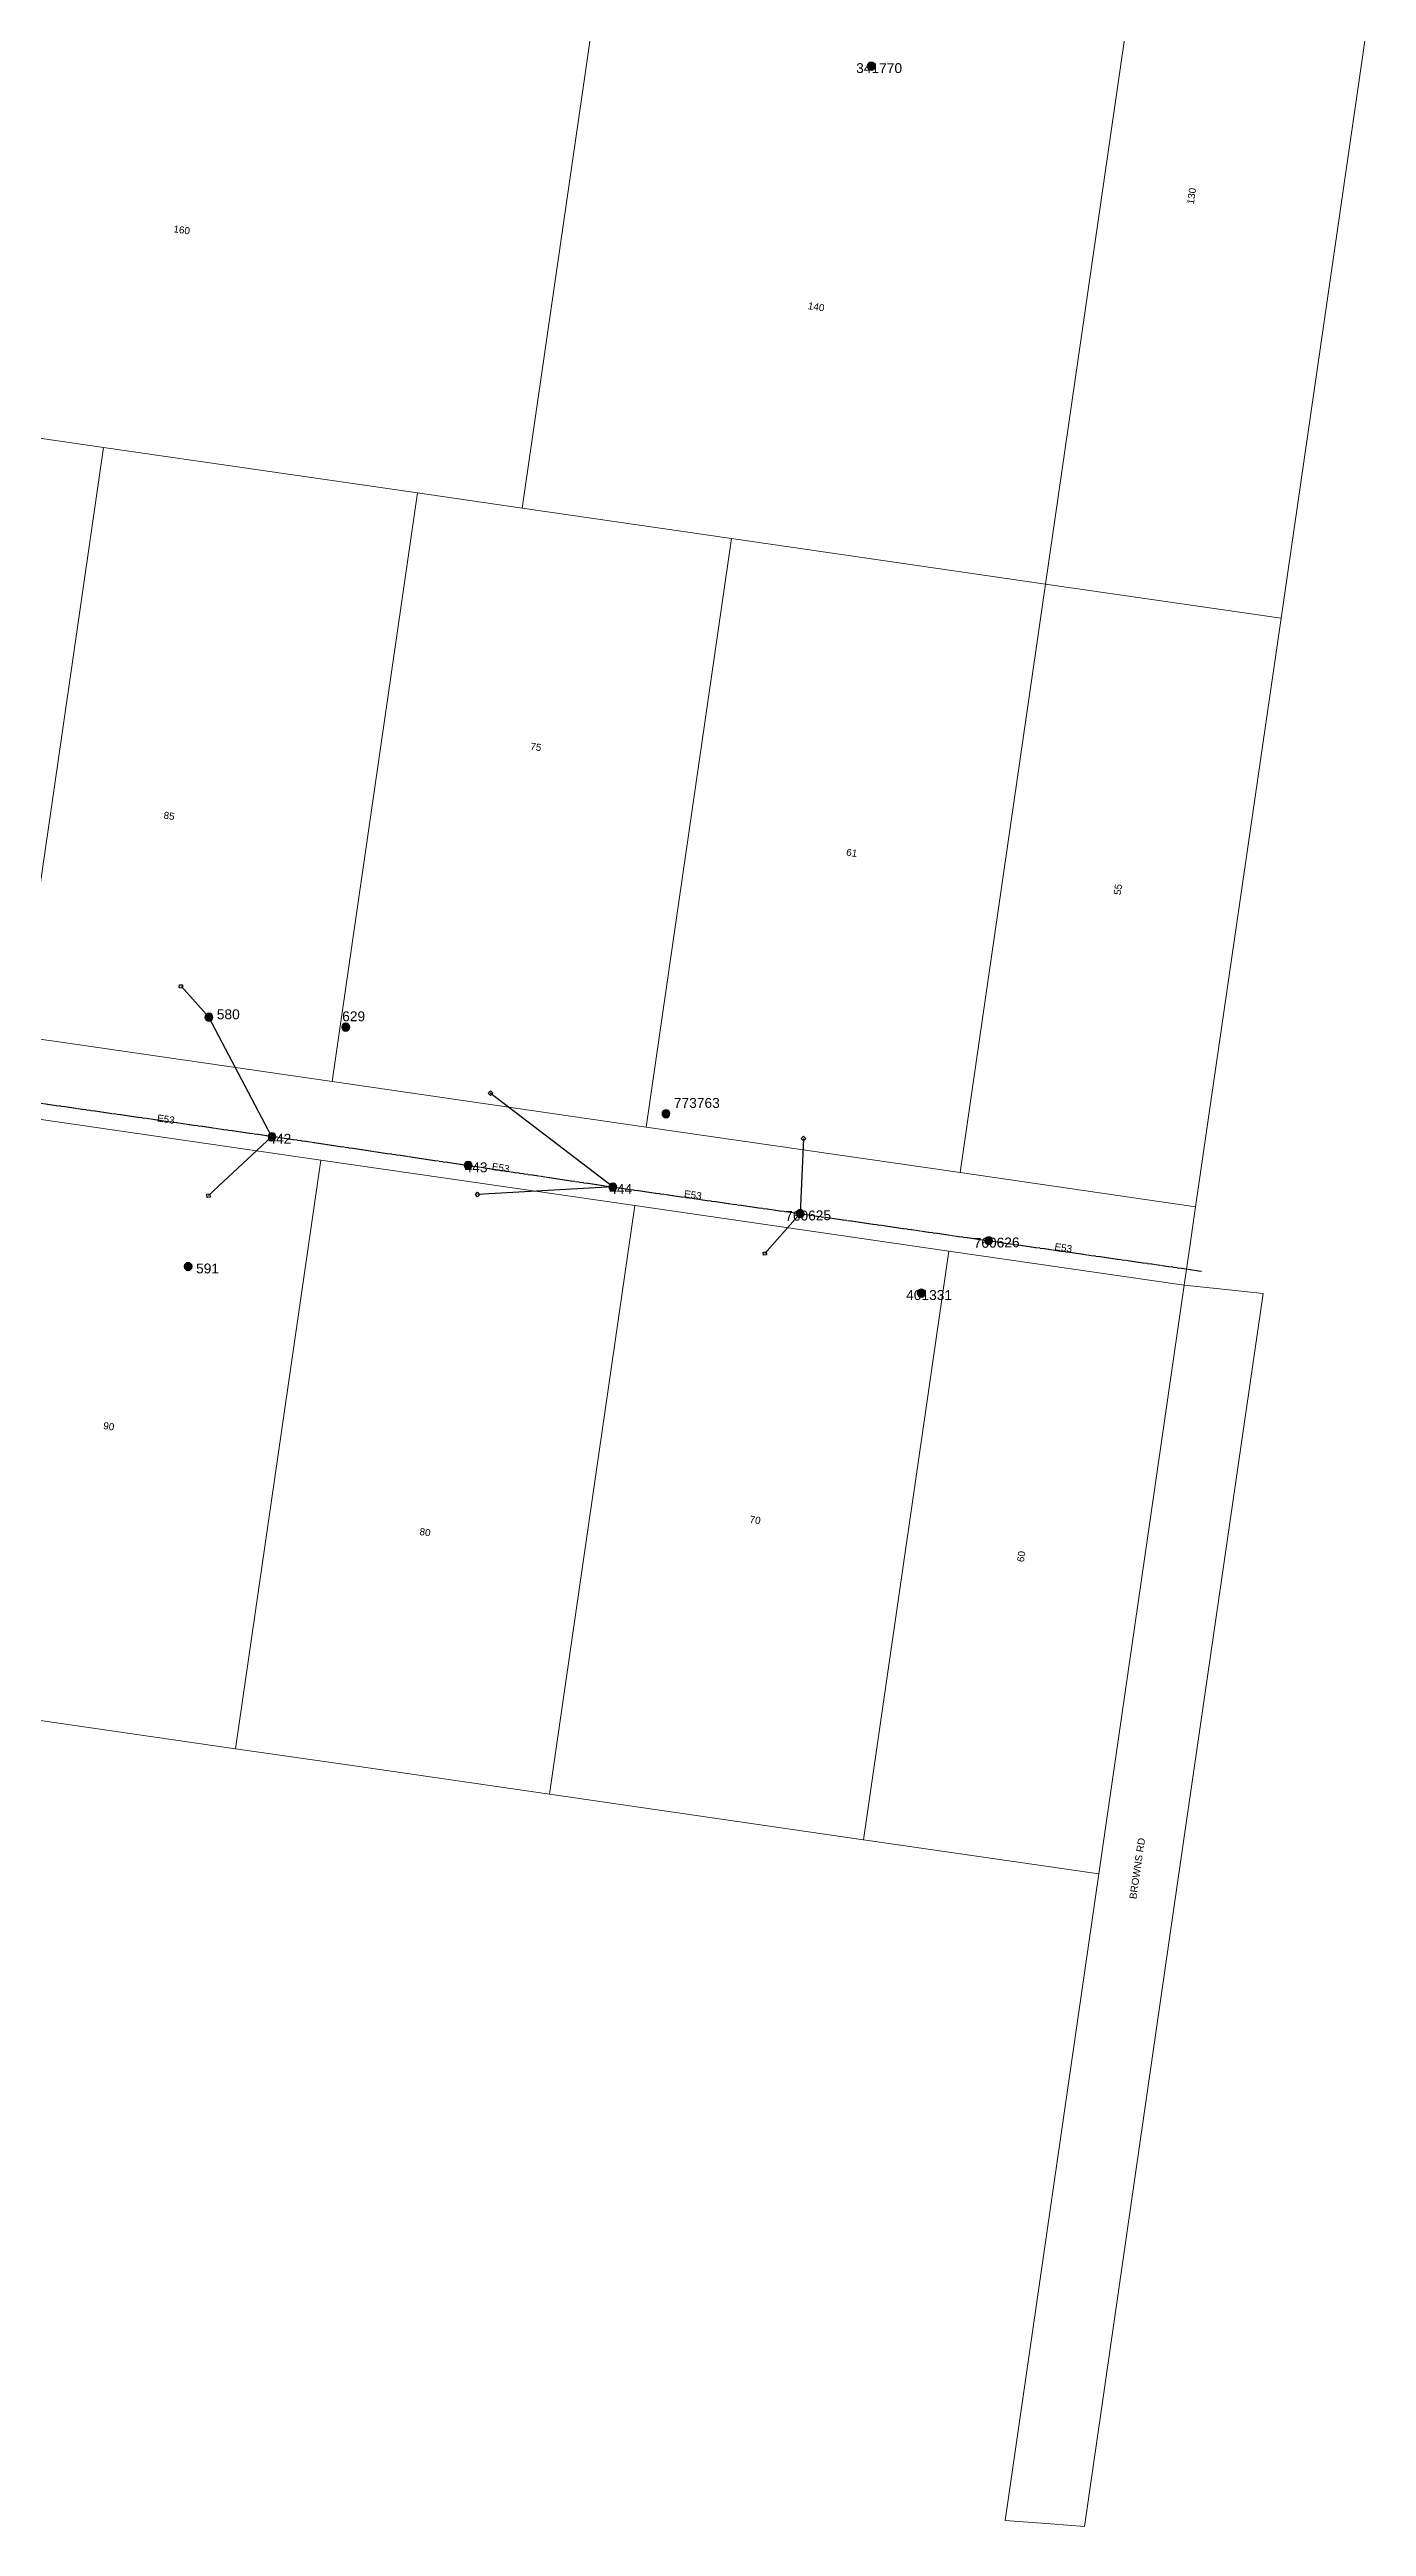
# Model space of a CAD drawing. Header units: metres. Extents: x 368 to 298975, y 411 to 6243625.
# Drawn here: x 297957 to 298291, y 6241084 to 6241712 of the extents above; entities that cross this region are included whole.
import ezdxf
from ezdxf.enums import TextEntityAlignment as Align

# ---------------------------------------------------------------- set-up
doc = ezdxf.new("R2010")
doc.units = ezdxf.units.M
doc.linetypes.add('Cable Exist OH', pattern=[1, 1, 0])
doc.layers.get('0').update_dxf_attribs({"color": 6})
doc.layers.add('Cadastre Land Parcels_SP_EXT', color=250, linetype='Continuous', lineweight=5)
doc.layers.add('Cadastre Roads_SP_EXT', color=250, linetype='Continuous', lineweight=5)
for name, color, linetype in [('Mains_LV_EXT', 7, 'Continuous'), ('Services_SP_EXT', 7, 'Continuous'), ('SupportsOH_SP_TR_HV_LV_SL_EXT', 7, 'Continuous')]:
    doc.layers.add(name, color=color, linetype=linetype)
doc.styles.add('POLE_LABEL', font='arial.ttf')
doc.styles.get("Standard").update_dxf_attribs({"font": 'arial.ttf'})

# ---------------------------------------------------------------- blocks, each defined once
blk = doc.blocks.new('CCP_EXT')
blk.add_wipeout([(0, 0.57), (0.57, 0), (0, -0.57), (-0.57, 0)])
blk.add_lwpolyline([(-0.57, 0), (0, 0.57), (0.57, 0), (0, -0.57), (-0.57, 0)])
at = {"flags": 1}
blk.add_attdef('Z', (0, 0), '', height=0.2, dxfattribs=at)
at = {"flags": 9}
for tag, p in [('CCP_TYPE', (0, 0)), ('CONSTRUCTED_VOLTAGE', (0, -0.2)), ('OPERATING_VOLTAGE', (0, -0.6)), ('ORIENTATION', (0, -0.8)), ('OWNED_BY', (0, -1)), ('STATE', (0, -1.8)), ('NO_PHASES', (0, -0.4)), ('USAGE', (0, -1.2)), ('LEGEND', (0, -1.4)), ('LIFE_SUPPORT', (0, -1.6)), ('NOTES', (0, -2))]:
    blk.add_attdef(tag, text='', height=0.2, dxfattribs=at).set_placement(p, align=Align.MIDDLE_LEFT)
blk = doc.blocks.new('POLE_EXT')
blk.add_hatch(color=256).paths.add_polyline_path([(-1, 0, 1), (1, 0, 1)])
blk.add_lwpolyline([(-1, 0, 1), (1, 0, 1)], format="xyb", close=True)
for tag, height, flags, p in [('pNumber', 2.5, 8, (-17.84, 2.07)), ('OWNED_BY', 0.2, 9, (1.35, -0.4)), ('SPECIAL_USE', 0.2, 9, (1.35, -0.8)), ('STATE', 0.2, 9, (1.35, -1)), ('cLV', 0.2, 9, (1.35, -1.4)), ('hDepth', 0.2, 9, (1.35, -1.6)), ('hDia', 0.2, 9, (1.35, -1.8)), ('cHV', 0.2, 9, (1.35, -2)), ('cLinedev', 0.2, 9, (1.35, -3.4)), ('pExisting', 0.2, 9, (1.35, -3.8)), ('pFooting', 0.2, 9, (1.35, -4.4)), ('pNew', 0.2, 9, (1.35, -4.6)), ('pRelocate', 0.2, 9, (1.35, -5)), ('pRemove', 0.2, 9, (1.35, -5.2)), ('pReplace', 0.2, 9, (1.35, -5.4)), ('pStay', 0.2, 9, (1.35, -5.6)), ('pType', 0.2, 9, (1.35, -5.8)), ('cspan', 0.2, 9, (1.35, -6)), ('STREETNAME', 0.2, 9, (1.35, -6.2)), ('PARENT', 0.2, 9, (1.35, -0.6)), ('USAGE', 0.2, 9, (1.35, -1.2)), ('LBRACKET', 0.2, 9, (1.35, -2.2)), ('LExisting', 0.2, 9, (1.35, -2.4)), ('LANTNUMBER', 0.2, 9, (1.35, -2.6)), ('LOther', 0.2, 9, (1.35, -2.8)), ('LRemove', 0.2, 9, (1.35, -3)), ('LEGEND', 0.2, 9, (1.35, -3.2)), ('LOCATION', 0.2, 9, (1.35, -3.6)), ('PFNUMBER', 0.2, 9, (1.35, -4)), ('NEWPFNUMBER', 0.2, 9, (1.35, -4.2)), ('SUBURB', 0.2, 9, (1.35, -6.4)), ('OPERATED_BY', 0.2, 9, (1.36, -7.01)), ('NOTES', 0.2, 9, (1.35, -6.6)), ('MAINTAINED_BY', 0.2, 9, (1.36, -6.81))]:
    blk.add_attdef(tag, text='', height=height, dxfattribs=dict(flags=flags)).set_placement(p, align=Align.MIDDLE_LEFT)
at = {"style": 'POLE_LABEL'}
for tag, height, flags, p in [('STRUCTURE_PLANT_NUMBER', 0.2, 9, (1.35, 0.03)), ('ASSET_NUM', 2.5, 8, (2, 2)), ('STREET_CODE', 0.2, 9, (1.35, -0.2))]:
    blk.add_attdef(tag, text='', height=height, dxfattribs=dict(at, flags=flags)).set_placement(p, align=Align.MIDDLE_LEFT)
at = {"flags": 1}
blk.add_attdef('Z', (1.35, -7.33), '', height=0.2, dxfattribs=at)

msp = doc.modelspace()

# ---------------------------------------------------------------- linework, layer by layer
at = {"layer": 'Cadastre Land Parcels_SP_EXT', "linetype": 'Continuous'}
for points in [[(297951.14, 6241766.71), (297912.36, 6241772.32), (297890.73, 6241622.96), (297954.74, 6241613.69), (297970.39, 6241611.42), (298050.05, 6241599.88), (298076.6, 6241596.03), (298098.25, 6241745.4), (297951.14, 6241766.71)], [(298231.03, 6241726.16), (298098.25, 6241745.4), (298076.6, 6241596.03), (298129.71, 6241588.33), (298209.37, 6241576.78), (298231.03, 6241726.16)], [(298231.72, 6241726.12), (298231.03, 6241726.16), (298209.37, 6241576.78), (298269.12, 6241568.12), (298290.78, 6241717.49), (298249.89, 6241723.42), (298231.72, 6241726.12)], [(297890.73, 6241622.96), (297858.73, 6241627.98), (297871.66, 6241593.16), (297894.4, 6241538.55), (297910.22, 6241467.99), (297948.75, 6241462.06), (297957.01, 6241519.06), (297970.39, 6241611.42), (297954.74, 6241613.69), (297890.73, 6241622.96)], [(297958.44, 6241460.66), (298028.41, 6241450.52), (298050.05, 6241599.88), (297970.39, 6241611.42), (297957.01, 6241519.06), (297948.75, 6241462.06), (297958.44, 6241460.66)], [(298129.71, 6241588.33), (298076.6, 6241596.03), (298050.05, 6241599.88), (298028.41, 6241450.52), (298108.06, 6241438.98), (298129.71, 6241588.33)], [(298209.37, 6241576.78), (298129.71, 6241588.33), (298108.06, 6241438.98), (298187.71, 6241427.43), (298209.37, 6241576.78)], [(298269.12, 6241568.12), (298209.37, 6241576.78), (298187.71, 6241427.43), (298247.45, 6241418.76), (298269.12, 6241568.12)], [(297959.22, 6241440.22), (297945.89, 6241442.15), (297924.25, 6241292.8), (297962.54, 6241287.26), (298003.9, 6241281.26), (298025.54, 6241430.6), (297959.22, 6241440.22)], [(298105.19, 6241419.06), (298025.54, 6241430.6), (298003.9, 6241281.26), (298034.07, 6241276.89), (298083.54, 6241269.72), (298105.19, 6241419.06)], [(298184.84, 6241407.51), (298105.19, 6241419.06), (298083.54, 6241269.72), (298163.18, 6241258.17), (298184.84, 6241407.51)], [(298244.58, 6241398.85), (298184.84, 6241407.51), (298163.18, 6241258.17), (298222.92, 6241249.51), (298244.58, 6241398.85)]]:
    msp.add_lwpolyline(points, close=True, dxfattribs=at)
at = {"layer": 'Cadastre Roads_SP_EXT', "linetype": 'Continuous'}
msp.add_lwpolyline([(298264.6, 6241396.76), (298255.13, 6241397.75), (298244.58, 6241398.85), (298222.92, 6241249.51), (298199.12, 6241085.45), (298210.63, 6241084.57), (298219.23, 6241083.91), (298242.88, 6241247.24), (298264.6, 6241396.76)], close=True, dxfattribs=at)
at = {"layer": 'Mains_LV_EXT', "linetype": 'Cable Exist OH'}
for points in [[(297945.41, 6241446.35), (298013.07, 6241436.66)], [(298099.6, 6241423.78), (298147.12, 6241417.03)], [(298147.12, 6241417.03), (298194.94, 6241410.16), (298194.94, 6241410.16), (298248.94, 6241402.44)]]:
    msp.add_lwpolyline(points, dxfattribs=at)

# ---------------------------------------------------------------- block references
at = {"layer": 'SupportsOH_SP_TR_HV_LV_SL_EXT'}
ref = msp.add_blockref('POLE_EXT', (298165.15, 6241708.18), dxfattribs=at)
ref.add_attrib('ASSET_NUM', '341770', dxfattribs={"layer": '0', "height": 2.5, "style": 'POLE_LABEL'}).set_placement((298167.15, 6241708.93), align=Align.TOP_CENTER)
ref = msp.add_blockref('POLE_EXT', (297997.12, 6241466.85), dxfattribs=at)
ref.add_attrib('ASSET_NUM', '580', dxfattribs={"layer": '0', "height": 2.5, "style": 'POLE_LABEL'}).set_placement((297999.12, 6241467.6), align=Align.MIDDLE_LEFT)
ref = msp.add_blockref('POLE_EXT', (298031.84, 6241464.34), dxfattribs=at)
ref.add_attrib('ASSET_NUM', '629', dxfattribs={"layer": '0', "height": 2.5, "style": 'POLE_LABEL'}).set_placement((298033.84, 6241465.09), align=Align.BOTTOM_CENTER)
ref = msp.add_blockref('POLE_EXT', (298113.07, 6241442.36), dxfattribs=at)
ref.add_attrib('ASSET_NUM', '773763', dxfattribs={"layer": '0', "height": 2.5, "style": 'POLE_LABEL'}).set_placement((298115.07, 6241443.11), align=Align.BOTTOM_LEFT)
ref = msp.add_blockref('POLE_EXT', (298013.12, 6241436.53), dxfattribs=at)
ref.add_attrib('ASSET_NUM', '442', dxfattribs={"layer": '0', "height": 2.5, "style": 'POLE_LABEL'}).set_placement((298015.12, 6241437.28), align=Align.TOP_CENTER)
ref = msp.add_blockref('POLE_EXT', (298062.89, 6241429.27), dxfattribs=at)
ref.add_attrib('ASSET_NUM', '443', dxfattribs={"layer": '0', "height": 2.5, "style": 'POLE_LABEL'}).set_placement((298064.89, 6241430.02), align=Align.TOP_CENTER)
ref = msp.add_blockref('POLE_EXT', (298099.6, 6241423.78), dxfattribs=at)
ref.add_attrib('ASSET_NUM', '444', dxfattribs={"layer": '0', "height": 2.5, "style": 'POLE_LABEL'}).set_placement((298101.6, 6241424.53), align=Align.TOP_CENTER)
ref = msp.add_blockref('POLE_EXT', (298147.12, 6241417.03), dxfattribs=at)
ref.add_attrib('ASSET_NUM', '760625', dxfattribs={"layer": '0', "height": 2.5, "rotation": 1, "style": 'POLE_LABEL'}).set_placement((298149.12, 6241417.78), align=Align.TOP_CENTER)
ref = msp.add_blockref('POLE_EXT', (298194.94, 6241410.16), dxfattribs=at)
ref.add_attrib('ASSET_NUM', '760626', dxfattribs={"layer": '0', "height": 2.5, "rotation": 1, "style": 'POLE_LABEL'}).set_placement((298196.94, 6241410.91), align=Align.TOP_CENTER)
ref = msp.add_blockref('POLE_EXT', (297991.86, 6241403.61), dxfattribs=at)
ref.add_attrib('ASSET_NUM', '591', dxfattribs={"layer": '0', "height": 2.5, "style": 'POLE_LABEL'}).set_placement((297993.86, 6241404.36), align=Align.TOP_LEFT)
ref = msp.add_blockref('POLE_EXT', (298177.84, 6241396.86), dxfattribs=at)
ref.add_attrib('ASSET_NUM', '401331', dxfattribs={"layer": '0', "height": 2.5, "style": 'POLE_LABEL'}).set_placement((298179.84, 6241397.61), align=Align.TOP_CENTER)

# ---------------------------------------------------------------- texts
at = {"layer": 'Cadastre Land Parcels_SP_EXT'}
for s, rotation, p in [('130', 81.78638, (298246.99, 6241673.02)), ('160', 351.66626, (297988.03, 6241666.05)), ('140', 351.66678, (298148.99, 6241646.54)), ('75', 351.75491, (298078.57, 6241534.75)), ('85', 351.75458, (297985.51, 6241517.27)), ('61', 351.75488, (298158.71, 6241507.88)), ('55', 81.78641, (298228.41, 6241497.77)), ('90', 351.75455, (297970.22, 6241362.38)), ('70', 351.75525, (298134.19, 6241338.62)), ('80', 351.75476, (298050.45, 6241335.51)), ('60', 81.6538, (298203.88, 6241328.51))]:
    msp.add_text(s, height=1.8, rotation=rotation, dxfattribs=at).set_placement(p)
at = {"layer": 'Cadastre Roads_SP_EXT'}
msp.add_text('BROWNS RD', height=1.8, rotation=81.65372, dxfattribs=at).set_placement((298232.39, 6241243))
at = {"layer": 'Mains_LV_EXT'}
for rotation, p in [(351.77513, (297983.87, 6241440.43)), (351.48028, (298068.81, 6241428.13)), (351.77504, (298117.57, 6241421.22)), (351.82735, (298211.55, 6241407.79))]:
    msp.add_text('E53', height=1.8, rotation=rotation, dxfattribs=at).set_placement(p)

# ---------------------------------------------------------------- next in the draw order: block references
at = {"layer": 'Services_SP_EXT'}
for p, rotation in [((297990.03, 6241474.67), 311.790513673538), ((297997.02, 6241421.59), 51.48811512323672), ((298138.16, 6241406.92), 140.9458804160717)]:
    msp.add_blockref('CCP_EXT', p, dxfattribs=dict(at, rotation=rotation))
for p in [(298068.58, 6241447.58), (298147.96, 6241436.09), (298065.3, 6241421.88)]:
    msp.add_blockref('CCP_EXT', p, dxfattribs=at)

# ---------------------------------------------------------------- next in the draw order: linework, layer by layer
at = {"layer": 'Cadastre Roads_SP_EXT', "linetype": 'Continuous'}
msp.add_lwpolyline([(297945.89, 6241442.15), (297959.22, 6241440.22), (298025.54, 6241430.6), (298105.19, 6241419.06), (298184.84, 6241407.51), (298244.58, 6241398.85), (298246, 6241408.7), (298247.45, 6241418.76), (298187.71, 6241427.43), (298108.06, 6241438.98), (298028.41, 6241450.52), (297958.44, 6241460.66), (297948.75, 6241462.06)], dxfattribs=at)
at = {"layer": 'Mains_LV_EXT', "linetype": 'Cable Exist OH'}
msp.add_lwpolyline([(298013.07, 6241436.66), (298062.89, 6241429.27), (298099.6, 6241423.78)], dxfattribs=at)
at = {"layer": 'Services_SP_EXT'}
for points in [[(298013.1, 6241436.54), (297997.12, 6241466.85), (297990.13, 6241474.62)], [(298099.6, 6241423.78), (298068.48, 6241447.55)], [(298013.09, 6241436.56), (297996.98, 6241421.58)], [(298147.96, 6241436.09), (298147.12, 6241417.03)], [(298099.6, 6241423.78), (298065.3, 6241421.88)], [(298147.12, 6241417.03), (298138.16, 6241406.92)]]:
    msp.add_lwpolyline(points, dxfattribs=at)

doc.saveas('drawing.dxf')
